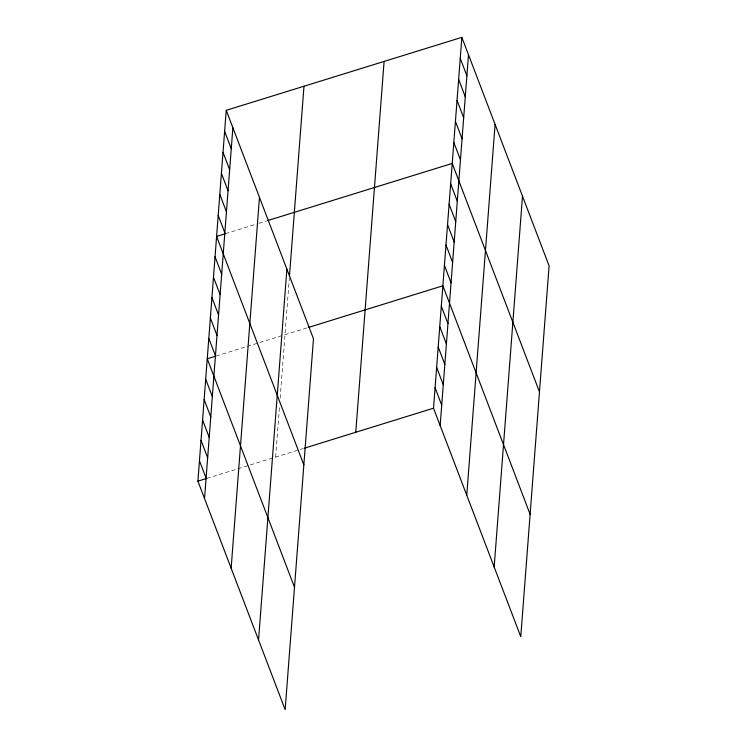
<?xml version="1.0" encoding="UTF-8"?>
<svg xmlns="http://www.w3.org/2000/svg" width="747" height="747" viewBox="0 0 747 747"><rect width="100%" height="100%" fill="white"/><g stroke="black" fill="none" stroke-linecap="round" stroke-linejoin="round"><path stroke-width="0.56" stroke-dasharray="3.73 2.8" d="M275.652 457.08L279.546 406.088M280.153 398.16L289.332 278.043M225.482 233.652L255.474 224.371M258.807 223.334L266.576 220.925M216.135 356.03L246.127 346.739M247.238 346.403L307.26 327.812M206.788 478.407L236.78 469.116M237.882 468.771L299.024 449.843M300.135 449.498L303.469 448.461"/><path stroke-width="1.12" d="M226.229 110.323L313.479 338.811L285.149 709.65L197.899 481.161L226.229 110.323L461.851 37.35L549.101 265.839L520.771 636.677L433.521 408.189L461.851 37.35M204.538 498.548L232.868 127.718M231.14 568.215L259.47 197.376M258.546 639.983L286.876 269.153M289.5 275.783L303.982 86.241M355.768 432.27L384.098 61.431M440.16 425.575L468.49 54.746M466.763 495.242L495.093 124.404M494.169 567.01L522.498 196.181M225.482 233.652L216.593 236.407L303.842 464.895M267.687 220.58L452.215 163.434L539.474 391.923M215.024 356.375L207.246 358.784L294.495 587.273M308.371 327.466L442.868 285.812L530.118 514.3M197.899 481.161L206.788 478.407M304.58 448.116L433.521 408.189M460.245 58.359L466.884 75.755M458.639 79.378L465.278 96.774M457.033 100.387L463.672 117.783M455.427 121.406L462.066 138.802M453.821 142.416L460.469 159.811M450.656 183.827L457.304 201.223M449.106 204.23L455.745 221.616M447.546 224.623L454.185 242.019M445.987 245.016L452.626 262.412M444.428 265.418L451.067 282.805M441.309 306.205L447.957 323.6M439.75 326.598L446.398 343.993M438.2 347L444.838 364.387M436.64 367.393L443.279 384.789M435.081 387.786L441.72 405.182M224.623 131.341L231.262 148.728M223.017 152.351L229.656 169.746M221.411 173.369L228.05 190.756M219.805 194.379L226.444 211.775M218.199 215.397L224.838 232.784M215.033 256.8L221.682 274.196M213.474 277.202L220.122 294.589M211.924 297.595L218.563 314.991M210.365 317.989L217.004 335.384M208.805 338.391L215.444 355.777M205.686 379.177L212.325 396.573M204.127 399.57L210.775 416.966M202.568 419.973L209.216 437.359M201.018 440.366L207.657 457.762M199.458 460.759L206.097 478.155"/></g></svg>
